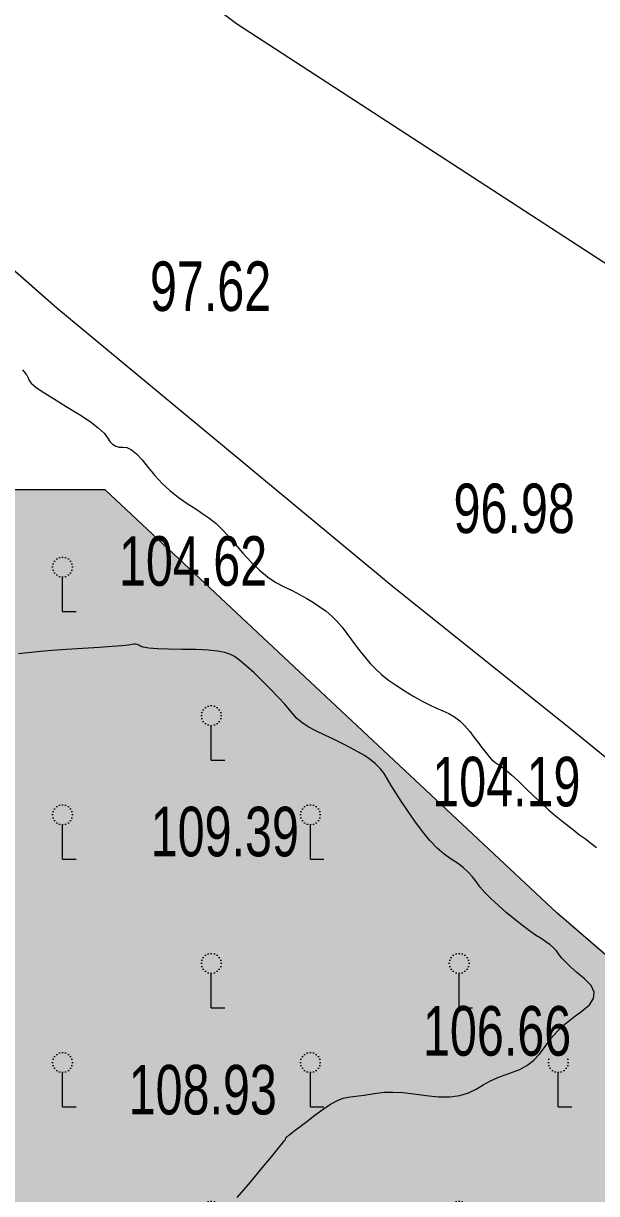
# Model space of a CAD drawing. Header units: metres. Extents: x 431006 to 434411, y 2469261 to 2473208.
# Drawn here: x 432950.9 to 432997.1, y 2471657 to 2471751.5 of the extents above; entities that cross this region are included whole.
import ezdxf

# ---------------------------------------------------------------- set-up
doc = ezdxf.new("R2010")
doc.units = ezdxf.units.M
doc.header["$MEASUREMENT"] = 0
for name, color, linetype, lineweight in [('CAO DO', 8, 'Continuous', 18), ('duong nhua-ks', 8, 'Continuous', 18), ('MH_DongMuc', 8, 'Continuous', 18), ('MH_DongMuc_Con', 8, 'Continuous', 18), ('ranh gioi thuc vat-ks', 8, 'RAO_T_VAT', 18), ('thuc vat-ks', 8, 'Continuous', 18)]:
    doc.layers.add(name, color=color, linetype=linetype, lineweight=lineweight)
doc.styles.get("Standard").update_dxf_attribs({"font": 'arial.ttf'})
doc.linetypes.add('RAO_T_VAT', pattern='A,0,[133,ltypeshp.shx,S=0.34,R=0,X=-0.17,Y=0],-2,[133,ltypeshp.shx,S=0.08,R=0,X=0,Y=0],-1.5,[133,ltypeshp.shx,S=0.08,R=0,X=0,Y=0],-1.5,[133,ltypeshp.shx,S=0.08,R=0,X=0,Y=0],-2', length=7)
pattern_1 = [(0, (14.8, 7.6), (0, 20), [0, -20]), (0, (14.76, 7.848), (0, 20), [0, -20]), (0, (14.648, 8.07), (0, 20), [0, -20]), (0, (14.47, 8.248), (0, 20), [0, -20]), (0, (14.248, 8.36), (0, 20), [0, -20]), (0, (14, 8.4), (0, 20), [0, -20]), (0, (13.752, 8.36), (0, 20), [0, -20]), (0, (13.53, 8.248), (0, 20), [0, -20]), (0, (13.352, 8.07), (0, 20), [0, -20]), (0, (13.24, 7.848), (0, 20), [0, -20]), (0, (13.2, 7.6), (0, 20), [0, -20]), (0, (13.24, 7.352), (0, 20), [0, -20]), (0, (13.352, 7.13), (0, 20), [0, -20]), (0, (13.53, 6.952), (0, 20), [0, -20]), (0, (13.752, 6.84), (0, 20), [0, -20]), (0, (14, 6.8), (0, 20), [0, -20]), (0, (14.248, 6.84), (0, 20), [0, -20]), (0, (14.47, 6.952), (0, 20), [0, -20]), (0, (14.648, 7.13), (0, 20), [0, -20]), (0, (14.76, 7.352), (0, 20), [0, -20]), (0, (6.76, 15.352), (0, 20), [0, -20]), (0, (6.648, 15.13), (0, 20), [0, -20]), (0, (6.47, 14.952), (0, 20), [0, -20]), (0, (6.248, 14.84), (0, 20), [0, -20]), (0, (6, 14.8), (0, 20), [0, -20]), (0, (5.752, 14.84), (0, 20), [0, -20]), (0, (5.53, 14.952), (0, 20), [0, -20]), (0, (5.352, 15.13), (0, 20), [0, -20]), (0, (5.24, 15.352), (0, 20), [0, -20]), (0, (5.2, 15.6), (0, 20), [0, -20]), (0, (5.24, 15.848), (0, 20), [0, -20]), (0, (5.352, 16.07), (0, 20), [0, -20]), (0, (5.53, 16.248), (0, 20), [0, -20]), (0, (5.752, 16.36), (0, 20), [0, -20]), (0, (6, 16.4), (0, 20), [0, -20]), (0, (6.248, 16.36), (0, 20), [0, -20]), (0, (6.47, 16.248), (0, 20), [0, -20]), (0, (6.648, 16.07), (0, 20), [0, -20]), (0, (6.76, 15.848), (0, 20), [0, -20]), (0, (6.8, 15.6), (0, 20), [0, -20]), (0, (14, 4), (0, 20), [1.086, -18.914]), (0, (6, 12), (0, 20), [1.086, -18.914]), (90, (14, 4), (-20, 1e-15), [2.8, -17.2]), (90, (6, 12), (-20, 1e-15), [2.8, -17.2])]

msp = doc.modelspace()

# ---------------------------------------------------------------- hatches: boundary and pattern name
at = {"layer": 'thuc vat-ks'}
h = msp.add_hatch(dxfattribs=at)
h.set_pattern_fill('217B', color=9, scale=20, style=0, pattern_type=2)
h.set_pattern_definition(pattern_1)
h.paths.add_polyline_path([(432873.813, 2471631.695), (432847.964, 2471628.468), (432828.757, 2471627.93), (432813.857, 2471621.834), (432802.01, 2471615.918), (432793.932, 2471615.021), (432785.136, 2471615.559), (432779.392, 2471619.145), (432773.289, 2471627.034), (432761.082, 2471628.289), (432747.26, 2471622.91), (432740.928, 2471616.468), (432738.306, 2471605.794), (432746.171, 2471593.508), (432752.627, 2471574.328), (432767.551, 2471561.372), (432788.32, 2471548.483), (432804.654, 2471529.35), (432839.155, 2471510.981), (432854.165, 2471511.165), (432864.488, 2471518.575), (432867.713, 2471532.75), (432885.809, 2471555.732), (432902.583, 2471569.907), (432908.389, 2471586.338), (432909.034, 2471601.48), (432921.319, 2471618.649), (432936.802, 2471622.515), (432952.608, 2471616.393), (432983.252, 2471591.908), (433001.961, 2471578.699), (433021.638, 2471586.109), (433040.992, 2471580.954), (433048.734, 2471583.854), (433053.25, 2471608.983), (433044.541, 2471636.046), (432993.898, 2471679.676), (432957.448, 2471713.827), (432945.835, 2471713.827), (432933.255, 2471705.45), (432919.384, 2471685.153), (432911.643, 2471671.622), (432904.869, 2471664.212), (432889.385, 2471653.58)])
h = msp.add_hatch(dxfattribs=at)
h.set_pattern_fill('217B', color=8, scale=20, style=0, pattern_type=2)
h.set_pattern_definition(pattern_1)
h.paths.add_polyline_path([(432984.295, 2471612.642), (432984.371, 2471591.119), (433001.961, 2471578.699), (433021.638, 2471586.109), (433040.992, 2471580.954), (433048.734, 2471583.854), (433053.25, 2471608.983), (433044.541, 2471636.046), (432993.898, 2471679.676), (432957.448, 2471713.827), (432945.835, 2471713.827), (432933.255, 2471705.45), (432919.384, 2471685.153), (432911.643, 2471671.622), (432908.572, 2471668.263)])

# ---------------------------------------------------------------- linework, layer by layer
at = {"layer": 'duong nhua-ks', "color": 9, "lineweight": 0}
for points in [[(432760.113, 2471909.72), (432795.021, 2471873.554), (432828.509, 2471840.255), (432864.75, 2471807.309), (432904.516, 2471771.675), (432953.545, 2471728.546), (432980.785, 2471705.955), (432995.13, 2471694.464), (432995.13, 2471694.464)], [(432805.527, 2471895.79), (432839.902, 2471861.362), (432869.426, 2471834.106), (432907.541, 2471800.39), (432952.897, 2471762.933), (432968.04, 2471751.494), (433014.597, 2471721.234)], [(432995.13, 2471694.464), (432995.13, 2471694.464), (433015.129, 2471678.117), (433027.54, 2471667.208), (433042.118, 2471653.006), (433051.193, 2471642.902), (433056.899, 2471634.7), (433062.467, 2471625.178), (433067.964, 2471612.036), (433070.405, 2471603.504), (433072.187, 2471593.681), (433072.841, 2471580.4), (433073.624, 2471547.663), (433073.98, 2471530.005), (433073.98, 2471530.005)]]:
    msp.add_lwpolyline(points, dxfattribs=at)
at = {"layer": 'duong nhua-ks', "color": 8, "lineweight": 0}
for points in [[(432940.75, 2471772.965), (432952.897, 2471762.933), (432968.04, 2471751.494), (433014.597, 2471721.234)], [(432926.479, 2471752.355), (432953.545, 2471728.546), (432980.785, 2471705.955), (432995.13, 2471694.464), (432995.13, 2471694.464)], [(432995.13, 2471694.464), (432995.13, 2471694.464), (433015.129, 2471678.117), (433027.54, 2471667.208), (433042.118, 2471653.006), (433051.193, 2471642.902), (433056.899, 2471634.7), (433062.467, 2471625.178), (433067.964, 2471612.036), (433070.405, 2471603.504), (433072.187, 2471593.681), (433072.841, 2471580.4), (433073.624, 2471547.663), (433073.98, 2471530.005), (433073.98, 2471530.005)]]:
    msp.add_lwpolyline(points, dxfattribs=at)
at = {"layer": 'MH_DongMuc', "color": 8, "lineweight": 0, "elevation": 100}
msp.add_lwpolyline([(432950.79, 2471723.52), (432950.987, 2471723.262), (432951.08, 2471723.152), (432951.122, 2471723.104), (432951.166, 2471723.031), (432951.212, 2471722.934), (432951.261, 2471722.812), (432951.312, 2471722.666), (432951.474, 2471722.455), (432951.856, 2471722.141), (432952.457, 2471721.723), (432953.277, 2471721.202), (432954.317, 2471720.576), (432955.37, 2471719.933), (432956.228, 2471719.359), (432956.893, 2471718.853), (432957.364, 2471718.416), (432957.64, 2471718.047), (432957.834, 2471717.748), (432958.054, 2471717.523), (432958.301, 2471717.372), (432958.575, 2471717.293), (432958.875, 2471717.288), (432959.209, 2471717.247), (432959.581, 2471717.063), (432959.992, 2471716.736), (432960.441, 2471716.265), (432960.929, 2471715.65), (432961.461, 2471714.985), (432962.04, 2471714.361), (432962.667, 2471713.78), (432963.341, 2471713.24), (432964.064, 2471712.741), (432964.755, 2471712.294), (432965.336, 2471711.909), (432965.807, 2471711.584), (432966.168, 2471711.32), (432966.418, 2471711.118), (432966.66, 2471710.884), (432966.996, 2471710.528), (432967.426, 2471710.049), (432967.951, 2471709.448), (432968.569, 2471708.724), (432969.234, 2471707.987), (432969.898, 2471707.347), (432970.561, 2471706.803), (432971.224, 2471706.356), (432971.886, 2471706.005), (432972.531, 2471705.699), (432973.143, 2471705.386), (432973.723, 2471705.066), (432974.271, 2471704.738), (432974.786, 2471704.403), (432975.272, 2471704.046), (432975.733, 2471703.651), (432976.168, 2471703.219), (432976.577, 2471702.748), (432976.961, 2471702.241), (432977.334, 2471701.722), (432977.708, 2471701.221), (432978.086, 2471700.737), (432978.465, 2471700.27), (432978.847, 2471699.819), (432979.266, 2471699.376), (432979.755, 2471698.931), (432980.316, 2471698.484), (432980.947, 2471698.034), (432981.649, 2471697.583), (432982.362, 2471697.158), (432983.023, 2471696.787), (432983.634, 2471696.471), (432984.194, 2471696.209), (432984.703, 2471696.002), (432985.177, 2471695.791), (432985.63, 2471695.517), (432986.063, 2471695.179), (432986.475, 2471694.779), (432986.867, 2471694.315), (432987.228, 2471693.847), (432987.549, 2471693.43), (432987.829, 2471693.067), (432988.069, 2471692.756), (432988.269, 2471692.497), (432988.451, 2471692.276), (432988.639, 2471692.079), (432988.834, 2471691.905), (432989.035, 2471691.754), (432989.242, 2471691.626), (432989.496, 2471691.457), (432989.84, 2471691.182), (432990.273, 2471690.802), (432990.795, 2471690.315), (432991.406, 2471689.724), (432992.046, 2471689.104), (432992.654, 2471688.534), (432993.231, 2471688.013), (432993.776, 2471687.542), (432994.289, 2471687.121), (432994.782, 2471686.732), (432995.264, 2471686.357), (432995.737, 2471685.995), (432996.201, 2471685.648), (432996.654, 2471685.314), (432997.113, 2471684.971)], dxfattribs=at)
at = {"layer": 'MH_DongMuc_Con', "color": 8, "lineweight": 0, "elevation": 106}
msp.add_lwpolyline([(432968.108, 2471656.697), (432969.172, 2471657.93), (432970.122, 2471659.087), (432970.869, 2471659.999), (432971.416, 2471660.666), (432971.761, 2471661.088), (432971.904, 2471661.265), (432971.943, 2471661.315), (432971.973, 2471661.357), (432971.995, 2471661.391), (432972.008, 2471661.417), (432972.013, 2471661.435), (432972.015, 2471661.45), (432972.021, 2471661.468), (432972.03, 2471661.489), (432972.043, 2471661.513), (432972.06, 2471661.54), (432972.086, 2471661.573), (432972.129, 2471661.615), (432972.186, 2471661.667), (432972.26, 2471661.727), (432972.35, 2471661.797), (432972.508, 2471661.919), (432972.789, 2471662.134), (432973.192, 2471662.443), (432973.717, 2471662.846), (432974.364, 2471663.342), (432975.039, 2471663.835), (432975.647, 2471664.228), (432976.189, 2471664.521), (432976.664, 2471664.715), (432977.072, 2471664.808), (432977.464, 2471664.855), (432977.891, 2471664.912), (432978.352, 2471664.977), (432978.848, 2471665.051), (432979.379, 2471665.135), (432979.976, 2471665.197), (432980.674, 2471665.209), (432981.47, 2471665.172), (432982.367, 2471665.083), (432983.363, 2471664.945), (432984.36, 2471664.834), (432985.262, 2471664.83), (432986.067, 2471664.932), (432986.776, 2471665.14), (432987.388, 2471665.454), (432987.958, 2471665.802), (432988.536, 2471666.112), (432989.125, 2471666.384), (432989.723, 2471666.617), (432990.33, 2471666.812), (432990.925, 2471667.036), (432991.485, 2471667.356), (432992.009, 2471667.772), (432992.498, 2471668.283), (432992.952, 2471668.89), (432993.42, 2471669.529), (432993.951, 2471670.135), (432994.546, 2471670.708), (432995.204, 2471671.248), (432995.925, 2471671.756), (432996.536, 2471672.253), (432996.863, 2471672.76), (432996.905, 2471673.278), (432996.662, 2471673.807), (432996.135, 2471674.346), (432995.517, 2471674.862), (432995, 2471675.32), (432994.585, 2471675.721), (432994.272, 2471676.064), (432994.061, 2471676.349), (432993.875, 2471676.605), (432993.639, 2471676.858), (432993.352, 2471677.109), (432993.015, 2471677.357), (432992.627, 2471677.604), (432992.185, 2471677.884), (432991.683, 2471678.236), (432991.121, 2471678.658), (432990.5, 2471679.151), (432989.82, 2471679.716), (432989.155, 2471680.295), (432988.58, 2471680.833), (432988.093, 2471681.331), (432987.695, 2471681.788), (432987.387, 2471682.204), (432987.095, 2471682.594), (432986.747, 2471682.971), (432986.342, 2471683.336), (432985.882, 2471683.688), (432985.365, 2471684.028), (432984.812, 2471684.417), (432984.243, 2471684.919), (432983.658, 2471685.532), (432983.057, 2471686.258), (432982.439, 2471687.096), (432981.851, 2471687.946), (432981.337, 2471688.71), (432980.898, 2471689.388), (432980.533, 2471689.979), (432980.243, 2471690.484), (432979.966, 2471690.929), (432979.64, 2471691.342), (432979.264, 2471691.723), (432978.84, 2471692.071), (432978.367, 2471692.387), (432977.841, 2471692.692), (432977.259, 2471693.007), (432976.62, 2471693.334), (432975.924, 2471693.671), (432975.171, 2471694.019), (432974.444, 2471694.369), (432973.826, 2471694.715), (432973.315, 2471695.054), (432972.913, 2471695.388), (432972.619, 2471695.717), (432972.329, 2471696.084), (432971.938, 2471696.533), (432971.447, 2471697.065), (432970.855, 2471697.678), (432970.163, 2471698.374), (432969.463, 2471699.052), (432968.848, 2471699.612), (432968.319, 2471700.053), (432967.875, 2471700.376), (432967.516, 2471700.58), (432967.109, 2471700.71), (432966.521, 2471700.813), (432965.752, 2471700.888), (432964.802, 2471700.936), (432963.671, 2471700.955), (432962.558, 2471700.969), (432961.663, 2471701.002), (432960.987, 2471701.054), (432960.529, 2471701.124), (432960.29, 2471701.213), (432960.159, 2471701.297), (432960.025, 2471701.353), (432959.89, 2471701.382), (432959.752, 2471701.383), (432959.612, 2471701.355), (432959.341, 2471701.309), (432958.809, 2471701.253), (432958.017, 2471701.187), (432956.965, 2471701.11), (432955.653, 2471701.023), (432954.311, 2471700.935), (432953.169, 2471700.855), (432952.228, 2471700.783), (432951.487, 2471700.718), (432950.946, 2471700.661), (432950.45, 2471700.605)], dxfattribs=at)
at = {"layer": 'ranh gioi thuc vat-ks', "color": 9, "lineweight": 0, "ltscale": 3}
msp.add_lwpolyline([(432885.809, 2471555.732), (432902.583, 2471569.907), (432908.389, 2471586.338), (432909.034, 2471601.48), (432921.319, 2471618.649), (432936.802, 2471622.515), (432952.608, 2471616.393), (432983.252, 2471591.908), (433001.961, 2471578.699), (433021.638, 2471586.109), (433040.992, 2471580.954), (433048.734, 2471583.854), (433053.25, 2471608.983), (433044.541, 2471636.046), (432993.898, 2471679.676), (432957.448, 2471713.827), (432945.835, 2471713.827), (432933.255, 2471705.45), (432919.384, 2471685.153), (432911.643, 2471671.622), (432904.869, 2471664.212), (432889.385, 2471653.58), (432873.813, 2471631.695)], dxfattribs=at)
at = {"layer": 'ranh gioi thuc vat-ks', "color": 8, "lineweight": 0, "ltscale": 3}
msp.add_lwpolyline([(432984.371, 2471591.119), (433001.961, 2471578.699), (433021.638, 2471586.109), (433040.992, 2471580.954), (433048.734, 2471583.854), (433053.25, 2471608.983), (433044.541, 2471636.046), (432993.898, 2471679.676), (432957.448, 2471713.827), (432945.835, 2471713.827), (432933.255, 2471705.45), (432919.384, 2471685.153), (432911.643, 2471671.622), (432908.572, 2471668.263)], dxfattribs=at)

# ---------------------------------------------------------------- texts
at = {"layer": 'CAO DO', "color": 8, "lineweight": 0, "width": 0.7}
for s, p in [('97.62', (432961.063, 2471728.281, 97.619)), ('96.98', (432985.563, 2471710.344, 96.983)), ('104.62', (432958.563, 2471706.094, 104.62)), ('104.19', (432983.844, 2471688.281, 104.19)), ('109.39', (432961.125, 2471684.25, 109.39)), ('106.66', (432983.094, 2471668.156, 106.66)), ('108.93', (432959.344, 2471663.406, 108.93))]:
    msp.add_text(s, height=4, dxfattribs=at).set_placement(p)
at = {"layer": 'CAO DO', "color": 9, "lineweight": 0, "width": 0.7}
for s, p in [('97.62', (432961.063, 2471728.281, 97.619)), ('96.98', (432985.563, 2471710.344, 96.983)), ('104.62', (432958.563, 2471706.094, 104.62)), ('104.19', (432983.844, 2471688.281, 104.19)), ('109.39', (432961.125, 2471684.25, 109.39)), ('106.66', (432983.094, 2471668.156, 106.66)), ('108.93', (432959.344, 2471663.406, 108.93))]:
    msp.add_text(s, height=4, dxfattribs=at).set_placement(p)

doc.saveas('drawing.dxf')
